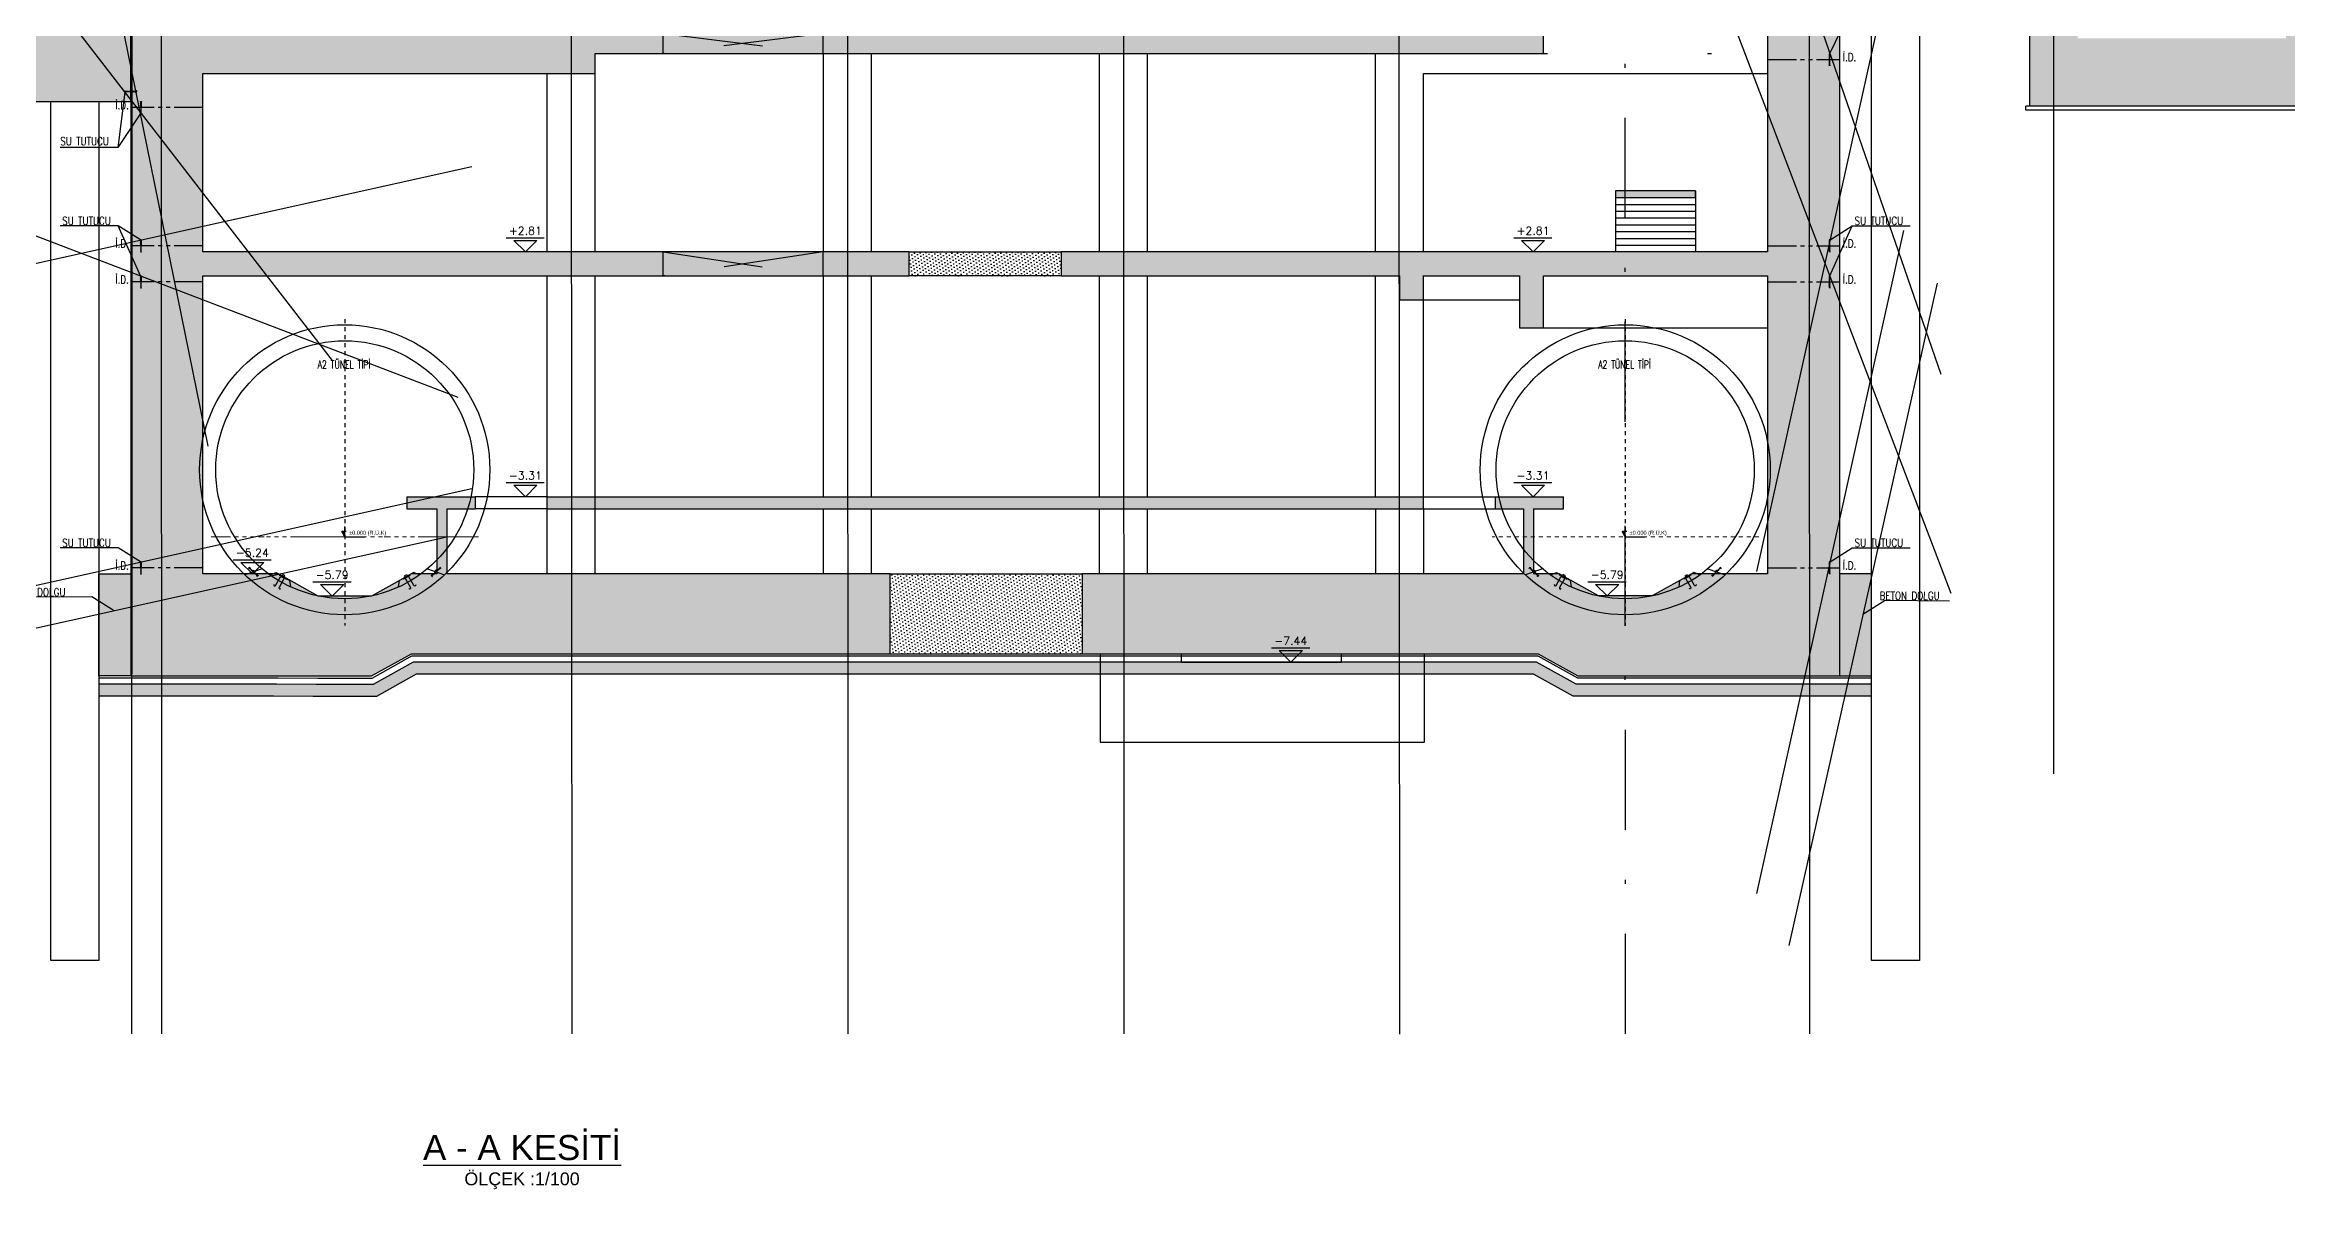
# Model space of a CAD drawing. Header units: millimetres. Extents: x 400382 to 401267, y 4543945 to 4544126.
# Drawn here: x 400616.8 to 400672.8, y 4543945 to 4543973.6 of the extents above; entities that cross this region are included whole.
import ezdxf
from ezdxf.enums import TextEntityAlignment as Align

# ---------------------------------------------------------------- set-up
doc = ezdxf.new("R2010")
doc.units = ezdxf.units.MM
for name, pattern in [('ACAD_ISO05W100', [33, 24, -3, 0, -3, 0, -3]), ('AKS', [3, 2.5, -0.25, 0, -0.25]), ('CIZGI', [0.4, 0.25, -0.15]), ('CONTINU', [0]), ('DASHDOT', [1, 0.5, -0.25, 0, -0.25]), ('DASHDOT2', [0.5, 0.25, -0.125, 0, -0.125]), ('Dot', [4, 0, -4]), ('HIDDEN2', [4.7625, 3.175, -1.5875])]:
    doc.linetypes.add(name, pattern=pattern)
for name, color, linetype in [('aks prota', 2, 'AKS'), ('AXIS', 8, 'DASHDOT2'), ('görünüş prota', 4, 'Continuous'), ('iderzi_PROTA', 3, 'Continuous'), ('inşaat derzi prota', 11, 'Continuous'), ('KALIP', 1, 'Continuous'), ('kesik prota', 2, 'CIZGI'), ('kesit prota', 1, 'Continuous'), ('kesit tarama prota', 252, 'Continuous'), ('KOT', 7, 'Continuous'), ('kot prota', 4, 'Continuous'), ('LINE V2', 7, 'Continuous'), ('not prota', 2, 'Continuous'), ('not yazısı prota', 6, 'Continuous'), ('not çizgisi prota', 4, 'Continuous'), ('OLCU', 5, 'Continuous'), ('PRT-AL-TUNEL_EKSENI', 14, 'DASHDOT2'), ('PRT-CST-rc_level', 6, 'Continuous'), ('PRT-CST-rc_levermark', 4, 'Continuous'), ('st_s_su tutucu', 2, 'Continuous'), ('st_s_ölçü', 4, 'Continuous'), ('t35 prota', 3, 'Continuous'), ('tplan prota', 7, 'Continuous'), ('WATER STOP_B', 5, 'Continuous')]:
    doc.layers.add(name, color=color, linetype=linetype)
doc.layers.add('PRT-Geo-Axis', color=12, linetype='DASHDOT', lineweight=18)
doc.layers.add('PRT-KD-kazik', color=172, linetype='Continuous', lineweight=25)
doc.styles.add('Arial', font='Arial.ttf')
doc.styles.add('OLCU', font='romanstw.shx')
doc.styles.add('SIMPLXTW', font='simplxtw.shx', dxfattribs={"width": 0.6, "height": 125})
doc.styles.add('TEXT250', font='romanstw.shx', dxfattribs={"width": 0.8, "height": 25})
doc.styles.add('TSIMPLEX', font='romanstw.shx')
doc.styles.add('TUNNELCONSULT', font='Arial.ttf')
doc.dimstyles.new('1-50', dxfattribs={"dimtxt": 10, "dimasz": 4, "dimexe": 4, "dimexo": 8, "dimgap": 4, "dimtad": 1, "dimdec": 1, "dimrnd": 0.05, "dimzin": 9, "dimdsep": 46, "dimtxsty": 'OLCU', "dimblk1": 'OBLIQUE', "dimblk2": 'OBLIQUE', "dimsah": 1, "dimcen": 2, "dimdle": 4, "dimclrd": 4, "dimclre": 4, "dimclrt": 3, "dimadec": 1, "dimazin": 0, "dimtfac": 1, "dimtdec": 1, "dimtix": 1, "dimtmove": 2, "dimatfit": 3, "dimldrblk": 'OBLIQUE', "dimfxl": 1, "dimtvp": 1, "dimtolj": 1, "dimtzin": 1, "dimarcsym": 0})

# ---------------------------------------------------------------- blocks, each defined once
blk = doc.blocks.new('KOTK5')
at = {"layer": 'PRT-CST-rc_levermark'}
blk.add_line((217, 160), (-213, 160), dxfattribs=at)
blk.add_lwpolyline([(130, 130), (-130, 130), (0, 0)], close=True, dxfattribs=at)
at = {"layer": 'PRT-CST-rc_level', "style": 'OLCU'}
blk.add_attdef('000.00', text='', height=90, dxfattribs=at).set_placement((0, 193), align=Align.CENTER)
blk = doc.blocks.new('_Oblique')
at = {"layer": 'st_s_ölçü', "lineweight": -2}
blk.add_line((-0.5, -0.5), (0.5, 0.5), dxfattribs=at)
blk = doc.blocks.new('D')
at = {"layer": 'st_s_su tutucu', "linetype": 'CONTINU', "ltscale": 0.2}
for p, q in [((-39988, 52508), (-39993, 52508)), ((-39993, 52508), (-39993, 52507)), ((-39993, 52507), (-39991, 52506)), ((-39993, 52449), (-39991, 52450)), ((-39993, 52448), (-39993, 52449)), ((-39988, 52448), (-39993, 52448)), ((-39991, 52499), (-39992, 52499)), ((-39992, 52499), (-39992, 52498)), ((-39992, 52498), (-39991, 52498)), ((-39991, 52489), (-39992, 52489)), ((-39992, 52489), (-39992, 52488)), ((-39992, 52488), (-39991, 52488)), ((-39991, 52479), (-39992, 52479)), ((-39992, 52479), (-39992, 52478)), ((-39992, 52478), (-39991, 52478)), ((-39992, 52468), (-39992, 52469)), ((-39992, 52469), (-39991, 52469)), ((-39991, 52468), (-39992, 52468)), ((-39992, 52458), (-39992, 52459)), ((-39992, 52459), (-39991, 52459)), ((-39991, 52458), (-39992, 52458)), ((-39991, 52506), (-39991, 52499)), ((-39991, 52498), (-39991, 52489)), ((-39991, 52488), (-39991, 52479)), ((-39991, 52469), (-39991, 52478)), ((-39991, 52459), (-39991, 52468)), ((-39991, 52450), (-39991, 52458)), ((-39990, 52506), (-39988, 52507)), ((-39990, 52499), (-39990, 52506)), ((-39989, 52499), (-39990, 52499)), ((-39990, 52489), (-39990, 52498)), ((-39990, 52498), (-39989, 52498)), ((-39989, 52489), (-39990, 52489)), ((-39990, 52479), (-39990, 52488)), ((-39990, 52488), (-39989, 52488)), ((-39989, 52479), (-39990, 52479)), ((-39990, 52478), (-39989, 52478)), ((-39990, 52478), (-39990, 52469)), ((-39990, 52469), (-39989, 52469)), ((-39989, 52468), (-39990, 52468)), ((-39990, 52468), (-39990, 52459)), ((-39990, 52459), (-39989, 52459)), ((-39989, 52458), (-39990, 52458)), ((-39990, 52458), (-39990, 52450)), ((-39990, 52450), (-39988, 52449)), ((-39989, 52498), (-39989, 52499)), ((-39989, 52488), (-39989, 52489)), ((-39989, 52478), (-39989, 52479)), ((-39989, 52469), (-39989, 52468)), ((-39989, 52459), (-39989, 52458)), ((-39988, 52507), (-39988, 52508)), ((-39988, 52449), (-39988, 52448))]:
    blk.add_line(p, q, dxfattribs=at)
blk = doc.blocks.new('KESITKOT')
at = {"layer": 'KOT', "linetype": 'Continuous'}
h = blk.add_hatch(dxfattribs=at)
h.set_pattern_fill('ANSI31', color=5, scale=200, angle=45, style=0)
h.set_pattern_definition([(90, (63253.653, -35392.017), (25, 5e-15), [])])
h.paths.add_polyline_path([(-150, 260), (0, 260), (0, 0)])
at = {"layer": 'KOT', "color": 4, "linetype": 'Continuous'}
for p, q in [((75, 260), (-150, 260)), ((0, 0), (-150, 260)), ((0, 0), (0, 520)), ((0, 0), (1000, 0))]:
    blk.add_line(p, q, dxfattribs=at)
at = {"layer": 'KOT', "color": 7, "linetype": 'Continuous', "style": 'SIMPLXTW', "width": 0.7}
blk.add_attdef('%%P0.000', (216, 100), '', height=200, dxfattribs=at)
blk = doc.blocks.new('A$C05c5180b')
at = {"layer": 'AXIS', "color": 8, "linetype": 'DASHDOT', "ltscale": 3}
blk.add_line((909, 7722), (909, 60), dxfattribs=at)
at = {"layer": 'KALIP'}
for p, q in [((-1158, 1480), (-1585, 1325)), ((-955, 1324), (-806, 1383)), ((-806, 1383), (-459, 1183)), ((-435, 1024), (-459, 1183)), ((2254, 1024), (2278, 1183)), ((2624, 1383), (2278, 1183)), ((2774, 1324), (2624, 1383)), ((2977, 1480), (3404, 1325))]:
    blk.add_line(p, q, dxfattribs=at)
at = {"layer": 'KALIP', "elevation": 0}
for points in [[(-638, 1333), (-658, 1298), (-606, 1268), (-586, 1303)], [(2457, 1333), (2477, 1298), (2425, 1268), (2405, 1303)]]:
    blk.add_lwpolyline(points, close=True, dxfattribs=at)
at = {"layer": 'KALIP'}
for radius in [3625, 3225]:
    blk.add_circle((909, 3955), radius, dxfattribs=at)
at = {"layer": 'LINE V2', "color": 4, "elevation": 0}
for points in [[(-861, 1086, 1), (-818, 1061), (-696, 1274, -0.414214), (-668, 1281), (-616, 1251, -0.414214), (-609, 1224), (-731, 1011, 1), (-688, 986, -1)], [(2680, 1086, -1), (2637, 1061), (2514, 1274, 0.414214), (2487, 1281), (2435, 1251, 0.414214), (2428, 1224), (2550, 1011, -1), (2507, 986, 1)]]:
    blk.add_lwpolyline(points, format="xyb", dxfattribs=at)
for points in [[(-729, 1316), (-556, 1216), (-546, 1233), (-719, 1333)], [(2548, 1316), (2374, 1216), (2364, 1233), (2538, 1333)]]:
    blk.add_lwpolyline(points, close=True, dxfattribs=at)
at = {"layer": 'PRT-Geo-Axis', "linetype": 'DASHDOT', "ltscale": 3}
blk.add_line((4252, 2280), (-2415, 2280), dxfattribs=at)
at = {"layer": 'WATER STOP_B', "color": 3}
for points in [[(-1339, 1405, 0.57735), (-1339, 1408), (-1368, 1436, 0.57735), (-1371, 1435), (-1378, 1408, -0.57735), (-1381, 1407), (-1419, 1444), (-1424, 1439), (-1427, 1443), (-1422, 1447), (-1450, 1474), (-1454, 1469), (-1458, 1472), (-1453, 1477), (-1470, 1493), (-1488, 1490), (-1492, 1494), (-1467, 1520), (-1463, 1515), (-1466, 1498), (-1449, 1481), (-1444, 1486), (-1441, 1483), (-1445, 1478), (-1418, 1452), (-1414, 1457), (-1410, 1453), (-1415, 1448), (-1383, 1418, 0.57735), (-1380, 1419), (-1374, 1445, -0.57735), (-1370, 1446), (-1329, 1405, -0.57735), (-1330, 1402), (-1355, 1395, 0.57735), (-1356, 1392), (-1324, 1361), (-1320, 1366), (-1316, 1363), (-1321, 1358), (-1294, 1332), (-1289, 1337), (-1285, 1333), (-1290, 1328), (-1273, 1312), (-1255, 1316), (-1251, 1312), (-1276, 1286), (-1280, 1290), (-1277, 1308), (-1294, 1324), (-1299, 1319), (-1302, 1323), (-1298, 1327), (-1325, 1354), (-1330, 1349), (-1333, 1352), (-1328, 1357), (-1366, 1394, -0.57735), (-1366, 1397)], [(3158, 1405, -0.57735), (3157, 1408), (3186, 1436, -0.57735), (3190, 1435), (3196, 1408, 0.57735), (3200, 1407), (3238, 1444), (3242, 1439), (3246, 1443), (3241, 1447), (3268, 1474), (3273, 1469), (3277, 1472), (3272, 1477), (3289, 1493), (3307, 1490), (3311, 1494), (3286, 1520), (3282, 1515), (3285, 1498), (3268, 1481), (3263, 1486), (3260, 1483), (3264, 1478), (3237, 1452), (3232, 1457), (3229, 1453), (3234, 1448), (3202, 1418, -0.57735), (3199, 1419), (3193, 1445, 0.57735), (3189, 1446), (3148, 1405, 0.57735), (3148, 1402), (3174, 1395, -0.57735), (3174, 1392), (3143, 1361), (3138, 1366), (3135, 1363), (3140, 1358), (3112, 1332), (3108, 1337), (3104, 1333), (3109, 1328), (3092, 1312), (3074, 1316), (3070, 1312), (3095, 1286), (3099, 1290), (3096, 1308), (3113, 1324), (3118, 1319), (3121, 1323), (3117, 1327), (3144, 1354), (3148, 1349), (3152, 1352), (3147, 1357), (3185, 1394, 0.57735), (3184, 1397)]]:
    blk.add_lwpolyline(points, format="xyb", close=True, dxfattribs=at)
at = {"layer": 'OLCU'}
ref = blk.add_blockref('KESITKOT', (909, 2280), dxfattribs=dict(at, xscale=0.4999999999987873, yscale=0.4999999999987873, zscale=0.4999999999987873))
ref.add_attrib('%%P0.000', '%%P0.000 (R.Ü.K)', (1017, 2330), dxfattribs={"layer": 'KOT', "color": 1, "linetype": 'Continuous', "height": 100, "style": 'TUNNELCONSULT'})
at = {"layer": 'not prota', "style": 'TEXT250', "width": 0.7}
blk.add_text('A2 TÜNEL TİPİ', height=200, dxfattribs=at).set_placement((891, 6585), align=Align.MIDDLE_CENTER)
blk = doc.blocks.new('A-A Kesiti')
at = {"layer": 'kesit tarama prota'}
h = blk.add_hatch(color=256, dxfattribs=at)
h.dxf.hatch_style = 1
h.paths.add_polyline_path([(400653.516, 4543996.869), (400609.43, 4543996.869), (400609.43, 4543995.669), (400652.016, 4543995.669), (400652.016, 4543973.78), (400651.716, 4543973.78), (400651.716, 4543968.319), (400634.066, 4543968.319), (400634.066, 4543967.719), (400642.515, 4543967.719), (400642.515, 4543967.119), (400643.116, 4543967.119), (400643.116, 4543967.719), (400645.516, 4543967.719), (400645.516, 4543966.419), (400646.116, 4543966.419), (400646.116, 4543967.719), (400651.716, 4543967.719), (400651.716, 4543960.269), (400649.824, 4543960.269), (400648.835, 4543959.719), (400647.495, 4543959.719), (400646.506, 4543960.269), (400645.865, 4543960.269), (400645.865, 4543961.899), (400646.616, 4543961.899), (400646.616, 4543962.199), (400644.916, 4543962.199), (400644.916, 4543961.899), (400645.615, 4543961.899), (400645.615, 4543960.269), (400634.59, 4543960.269), (400634.59, 4543958.269), (400645.987, 4543958.269), (400646.976, 4543957.719), (400649.354, 4543957.719), (400650.343, 4543957.719), (400653.516, 4543957.719)])
h = blk.add_hatch(color=256, dxfattribs=at)
h.dxf.hatch_style = 1
h.paths.add_polyline_path([(400610.816, 4543973.779), (400574.553, 4543973.779), (400574.553, 4543974.479), (400572.953, 4543974.479), (400572.953, 4543974.079), (400573.353, 4543974.079), (400573.353, 4543972.079), (400610.816, 4543972.079)])
h = blk.add_hatch(color=256, dxfattribs=at)
h.dxf.hatch_style = 1
h.paths.add_polyline_path([(400646.116, 4543973.779), (400610.816, 4543973.779), (400610.816, 4543957.719), (400616.83, 4543957.719), (400617.825, 4543958.269), (400629.79, 4543958.269), (400629.79, 4543960.269), (400618.715, 4543960.269), (400618.715, 4543961.899), (400619.416, 4543961.899), (400619.416, 4543962.199), (400617.716, 4543962.199), (400617.716, 4543961.899), (400618.465, 4543961.899), (400618.465, 4543960.269), (400617.825, 4543960.269), (400616.83, 4543959.716), (400615.5, 4543959.716), (400614.506, 4543960.269), (400612.616, 4543960.269), (400612.616, 4543967.719), (400630.266, 4543967.719), (400630.266, 4543968.319), (400612.616, 4543968.319), (400612.616, 4543972.779), (400622.416, 4543972.779), (400622.416, 4543973.279), (400646.116, 4543973.279)])
h = blk.add_hatch(color=256, dxfattribs=at)
h.dxf.hatch_style = 1
h.paths.add_polyline_path([(400649.916, 4543969.849), (400647.916, 4543969.849), (400647.916, 4543969.679), (400649.916, 4543969.679)], flags=17)
h = blk.add_hatch(dxfattribs=at)
h.set_pattern_fill('DOTS', color=2, scale=0.05, angle=36)
h.set_pattern_definition([(36, (401064.47961, 4543652.329636), (-0.014547592, 0.087543451), [0, -0.079375])])
h.paths.add_polyline_path([(400630.266, 4543968.319), (400630.266, 4543967.719), (400634.066, 4543967.719), (400634.066, 4543968.319)])
h = blk.add_hatch(color=256, dxfattribs=at)
h.dxf.hatch_style = 1
h.paths.add_polyline_path([(400643.116, 4543962.199), (400621.216, 4543962.199), (400621.216, 4543961.899), (400643.116, 4543961.899)])
h = blk.add_hatch(color=256, dxfattribs=at)
h.dxf.hatch_style = 1
h.paths.add_polyline_path([(400610.816, 4543960.269), (400610.016, 4543960.269), (400610.016, 4543957.719), (400610.816, 4543957.719)])
h = blk.add_hatch(dxfattribs=at)
h.set_pattern_fill('DOTS', color=2, scale=0.05, angle=36)
h.set_pattern_definition([(36, (400671.21291, 4543652.329636), (-0.014547592, 0.087543451), [0, -0.079375])])
h.paths.add_polyline_path([(400634.59, 4543960.269), (400629.79, 4543960.269), (400629.79, 4543958.269), (400634.59, 4543958.269)])
h = blk.add_hatch(color=256, dxfattribs=at)
h.dxf.hatch_style = 1
h.paths.add_polyline_path([(400654.316, 4543960.269), (400653.518, 4543960.269), (400653.518, 4543957.719), (400654.316, 4543957.719)])
h = blk.add_hatch(dxfattribs=at)
h.set_pattern_fill('AR-CONC', color=253, scale=0.001)
h.set_pattern_definition([(50, (401064.4796, 4543652.32964), (0.18218467, -0.015939086), [0.01905, -0.20955]), (355, (401064.4796, 4543652.32964), (-0.03524342, 0.191056845), [0.01524, -0.167640584]), (100.451445, (401064.49479, 4543652.3283), (0.146941247, 0.17511775), [0.01619001, -0.178090245]), (46.1842, (401064.4796, 4543652.38044), (0.27107904, -0.04204233), [0.028575, -0.314325]), (96.63556, (401064.5022, 4543652.37693), (0.23740413, 0.24742612), [0.02428502, -0.26713561]), (351.18415, (401064.4796, 4543652.38044), (0.23740413, 0.24742612), [0.02285997, -0.25145973]), (21, (401064.505, 4543652.36774), (0.15161439, -0.1022652), [0.01905, -0.20955]), (326, (401064.505, 4543652.36774), (0.06180203, 0.184187966), [0.01524, -0.16764]), (71.451445, (401064.51764, 4543652.35921), (0.21341642, 0.08192277), [0.01619001, -0.17808994]), (37.5, (401064.47961, 4543652.329636), (0.003088603, 0.084555039), [0, -0.165608, 0, -0.17018, 0, -0.168275]), (7.5, (401064.47961, 4543652.32964), (0.066819663, 0.100180575), [0, -0.097028, 0, -0.161798, 0, -0.064135]), (327.5, (401064.422965, 4543652.329636), (0.135590595, -0.005728744), [0, -0.0635, 0, -0.19812, 0, -0.26289]), (317.5, (401064.39757, 4543652.32964), (0.148129181, 0.02542649), [0, -0.08255, 0, -0.131572, 0, -0.18669])])
h.paths.add_polyline_path([(400645.935, 4543958.069), (400617.877, 4543958.069), (400616.881, 4543957.516), (400615.448, 4543957.516), (400614.454, 4543957.519), (400610.016, 4543957.519), (400610.016, 4543957.219), (400614.376, 4543957.219), (400615.371, 4543957.216), (400616.959, 4543957.216), (400617.955, 4543957.769), (400645.857, 4543957.769), (400646.847, 4543957.219), (400649.483, 4543957.219), (400650.473, 4543957.219), (400654.316, 4543957.219), (400654.316, 4543957.519), (400650.395, 4543957.519), (400649.405, 4543957.519), (400646.924, 4543957.519)])
at = {"layer": 'aks prota', "ltscale": 10}
for p, q in [((400610.806, 4544003.224), (400610.831, 4543948.769)), ((400611.591, 4543948.769), (400611.566, 4544003.224)), ((400621.84, 4543948.769), (400621.816, 4544003.224)), ((400628.74, 4543948.769), (400628.716, 4544003.224)), ((400635.64, 4543948.769), (400635.616, 4544003.224)), ((400642.524, 4543948.764), (400642.499, 4544003.219)), ((400652.774, 4543948.769), (400652.749, 4544003.224))]:
    blk.add_line(p, q, dxfattribs=at)
at = {"layer": 'görünüş prota'}
for p, q in [((400621.216, 4543968.319), (400621.216, 4543972.779)), ((400622.416, 4543968.319), (400622.416, 4543972.779)), ((400628.116, 4543973.279), (400628.116, 4543968.319)), ((400629.316, 4543973.279), (400629.316, 4543968.319)), ((400635.016, 4543973.279), (400635.016, 4543968.319)), ((400636.216, 4543973.279), (400636.216, 4543968.319)), ((400641.916, 4543968.319), (400641.916, 4543973.279)), ((400621.216, 4543962.199), (400621.216, 4543967.719)), ((400622.416, 4543962.199), (400622.416, 4543967.719)), ((400628.116, 4543967.719), (400628.116, 4543962.199)), ((400629.316, 4543967.719), (400629.316, 4543962.199)), ((400635.016, 4543967.719), (400635.016, 4543962.199)), ((400636.216, 4543967.719), (400636.216, 4543962.199)), ((400641.916, 4543962.199), (400641.916, 4543967.719)), ((400643.116, 4543962.199), (400643.116, 4543967.119)), ((400622.416, 4543960.269), (400622.416, 4543962.199)), ((400621.216, 4543960.269), (400621.216, 4543961.899)), ((400628.116, 4543961.899), (400628.116, 4543960.269)), ((400629.316, 4543961.899), (400629.316, 4543960.269)), ((400635.016, 4543961.899), (400635.016, 4543960.269)), ((400636.216, 4543961.899), (400636.216, 4543960.269)), ((400641.916, 4543961.899), (400641.916, 4543960.269)), ((400643.116, 4543961.899), (400643.116, 4543960.269))]:
    blk.add_line(p, q, dxfattribs=at)
at = {"layer": 'görünüş prota', "color": 4}
for p, q in [((400647.916, 4543969.849), (400647.916, 4543968.319)), ((400649.916, 4543969.849), (400649.916, 4543968.319))]:
    blk.add_line(p, q, dxfattribs=at)
at = {"layer": 'görünüş prota'}
for points in [[(400643.116, 4543968.319), (400643.116, 4543972.779), (400651.716, 4543972.779)], [(400630.266, 4543968.319), (400634.066, 4543968.319)], [(400634.066, 4543967.719), (400630.266, 4543967.719)], [(400643.116, 4543967.119), (400645.516, 4543967.119)], [(400646.116, 4543966.419), (400651.716, 4543966.419)], [(400629.79, 4543960.269), (400634.59, 4543960.269)], [(400610.016, 4543957.669), (400614.493, 4543957.669), (400615.487, 4543957.666), (400616.843, 4543957.666), (400617.838, 4543958.219), (400645.974, 4543958.219), (400646.963, 4543957.669), (400649.367, 4543957.669), (400650.356, 4543957.669), (400654.316, 4543957.669)], [(400629.79, 4543958.269), (400634.59, 4543958.269)], [(400635.04, 4543958.267), (400635.04, 4543956.064), (400643.14, 4543956.067), (400643.14, 4543958.269)], [(400637.066, 4543958.269), (400637.066, 4543958.067), (400641.066, 4543958.067), (400641.066, 4543958.269)], [(400610.016, 4543957.519), (400614.454, 4543957.519), (400615.448, 4543957.516), (400616.881, 4543957.516), (400617.877, 4543958.069), (400645.935, 4543958.069), (400646.924, 4543957.519), (400649.405, 4543957.519), (400650.395, 4543957.519), (400654.316, 4543957.519)], [(400610.016, 4543957.219), (400614.376, 4543957.219), (400615.371, 4543957.216), (400616.959, 4543957.216), (400617.955, 4543957.769), (400645.857, 4543957.769), (400646.847, 4543957.219), (400649.483, 4543957.219), (400650.473, 4543957.219), (400654.316, 4543957.219), (400654.316, 4543957.669)]]:
    blk.add_lwpolyline(points, dxfattribs=at)
at = {"layer": 'görünüş prota', "color": 4, "linetype": 'Dot'}
blk.add_lwpolyline([(400646.116, 4543973.28), (400651.716, 4543973.28)], dxfattribs=at)
at = {"layer": 'görünüş prota', "color": 4}
for points in [[(400647.916, 4543969.509), (400649.916, 4543969.509)], [(400647.916, 4543969.339), (400649.916, 4543969.339)], [(400647.916, 4543969.169), (400649.916, 4543969.169)], [(400647.916, 4543968.999), (400649.916, 4543968.999)], [(400647.916, 4543968.829), (400649.916, 4543968.829)], [(400647.916, 4543968.659), (400649.916, 4543968.659)], [(400647.916, 4543968.489), (400649.916, 4543968.489)]]:
    blk.add_lwpolyline(points, dxfattribs=at)
at = {"layer": 'görünüş prota', "linetype": 'HIDDEN2'}
for points in [[(400621.216, 4543962.199), (400619.416, 4543962.199)], [(400643.116, 4543962.199), (400644.916, 4543962.199)], [(400621.216, 4543961.899), (400619.416, 4543961.899)], [(400643.116, 4543961.899), (400644.916, 4543961.899)]]:
    blk.add_lwpolyline(points, dxfattribs=at)
at = {"layer": 'iderzi_PROTA', "linetype": 'ACAD_ISO05W100', "ltscale": 2}
blk.add_line((400610.852, 4543957.769), (400610.852, 4544009.681), dxfattribs=at)
at = {"layer": 'inşaat derzi prota', "linetype": 'ACAD_ISO05W100', "ltscale": 0.03}
for points in [[(400651.716, 4543973.13), (400653.516, 4543973.13)], [(400612.616, 4543971.929), (400610.816, 4543971.929)], [(400612.616, 4543968.469), (400610.816, 4543968.469)], [(400651.716, 4543968.469), (400653.516, 4543968.469)], [(400612.616, 4543967.569), (400610.816, 4543967.569)], [(400651.716, 4543967.569), (400653.516, 4543967.569)], [(400612.616, 4543960.419), (400610.816, 4543960.419)], [(400651.716, 4543960.419), (400653.516, 4543960.419)]]:
    blk.add_lwpolyline(points, dxfattribs=at)
at = {"layer": 'kesik prota', "ltscale": 10}
for points in [[(400628.116, 4543973.779), (400624.116, 4543973.279), (400624.116, 4543973.779), (400628.116, 4543973.279), (400628.116, 4543973.779)], [(400628.116, 4543968.319), (400624.116, 4543967.719), (400624.116, 4543968.319), (400628.116, 4543967.719), (400628.116, 4543968.319)]]:
    blk.add_lwpolyline(points, dxfattribs=at)
at = {"layer": 'kesit prota', "color": 1}
for p, q in [((400653.516, 4543996.869), (400653.516, 4543957.719)), ((400617.716, 4543962.199), (400619.416, 4543962.199)), ((400617.716, 4543962.199), (400617.716, 4543961.899)), ((400619.416, 4543962.199), (400619.416, 4543961.899)), ((400621.216, 4543962.199), (400643.116, 4543962.199)), ((400621.216, 4543961.899), (400621.216, 4543962.199)), ((400643.116, 4543961.899), (400643.116, 4543962.199)), ((400644.916, 4543962.199), (400646.616, 4543962.199)), ((400644.916, 4543961.899), (400644.916, 4543962.199)), ((400646.616, 4543961.899), (400646.616, 4543962.199)), ((400617.716, 4543961.899), (400618.465, 4543961.899)), ((400618.465, 4543961.899), (400618.465, 4543960.269)), ((400618.715, 4543961.899), (400619.416, 4543961.899)), ((400618.715, 4543961.899), (400618.715, 4543960.269)), ((400621.216, 4543961.899), (400643.116, 4543961.899)), ((400644.916, 4543961.899), (400645.615, 4543961.899)), ((400645.615, 4543961.899), (400645.615, 4543960.269)), ((400645.865, 4543961.899), (400646.616, 4543961.899)), ((400645.865, 4543961.899), (400645.865, 4543960.269))]:
    blk.add_line(p, q, dxfattribs=at)
for points in [[(400609.43, 4543995.669), (400652.016, 4543995.669), (400652.016, 4543973.78), (400651.716, 4543973.78), (400651.716, 4543968.319), (400634.066, 4543968.319), (400634.066, 4543967.719), (400642.505, 4543967.719)], [(400574.553, 4543973.779), (400574.553, 4543974.479), (400572.953, 4543974.479), (400572.953, 4543974.079), (400573.353, 4543974.079), (400573.353, 4543972.079), (400610.816, 4543972.079), (400610.816, 4543973.779), (400574.553, 4543973.779)], [(400618.465, 4543960.269), (400617.825, 4543960.269), (400616.83, 4543959.716), (400615.5, 4543959.716), (400614.506, 4543960.269), (400612.616, 4543960.269), (400612.616, 4543967.719), (400630.266, 4543967.719), (400630.266, 4543968.319), (400612.616, 4543968.319), (400612.616, 4543972.779), (400622.416, 4543972.779), (400622.416, 4543973.279), (400646.116, 4543973.279), (400646.116, 4543973.779), (400610.816, 4543973.779), (400610.816, 4543957.719), (400616.83, 4543957.719), (400617.825, 4543958.269)], [(400642.515, 4543967.719), (400642.515, 4543967.119), (400643.116, 4543967.119), (400643.116, 4543967.719)], [(400643.105, 4543967.719), (400645.516, 4543967.719), (400645.516, 4543966.419), (400646.116, 4543966.419), (400646.116, 4543967.719), (400651.716, 4543967.719), (400651.716, 4543960.269), (400649.824, 4543960.269), (400648.835, 4543959.719), (400647.495, 4543959.719), (400646.506, 4543960.269), (400645.865, 4543960.269)], [(400610.816, 4543957.719), (400610.016, 4543957.719), (400610.016, 4543960.269), (400610.816, 4543960.269)], [(400617.825, 4543958.269), (400629.79, 4543958.269), (400629.79, 4543960.269), (400618.715, 4543960.269)], [(400645.615, 4543960.269), (400634.59, 4543960.269), (400634.59, 4543958.269), (400645.987, 4543958.269), (400646.976, 4543957.719), (400649.354, 4543957.719), (400650.343, 4543957.719), (400653.516, 4543957.719)], [(400653.516, 4543957.719), (400654.316, 4543957.719), (400654.316, 4543960.269), (400653.516, 4543960.269)]]:
    blk.add_lwpolyline(points, dxfattribs=at)
blk.add_lwpolyline([(400647.916, 4543969.849), (400647.916, 4543969.679), (400649.916, 4543969.679), (400649.916, 4543969.849)], close=True, dxfattribs=at)
at = {"layer": 'PRT-AL-TUNEL_EKSENI', "ltscale": 10}
blk.add_line((400648.166, 4543948.769), (400648.141, 4544003.224), dxfattribs=at)
at = {"layer": 'PRT-Geo-Axis', "linetype": 'DASHDOT', "ltscale": 3}
blk.add_line((400619.494, 4543961.199), (400612.826, 4543961.199), dxfattribs=at)
at = {"layer": 'PRT-KD-kazik', "color": 3}
blk.add_lwpolyline([(400654.316, 4543994.909), (400655.516, 4543994.909), (400655.516, 4543950.609), (400654.316, 4543950.609)], close=True, dxfattribs=at)
blk.add_lwpolyline([(400610.016, 4543972.079), (400610.016, 4543950.609), (400608.816, 4543950.609), (400608.816, 4543972.079)], dxfattribs=at)
at = {"layer": 'kesit prota', "xscale": 0.001, "yscale": 0.001, "zscale": 0.001}
for p in [(400615.251, 4543958.919), (400647.25, 4543958.919)]:
    blk.add_blockref('A$C05c5180b', p, dxfattribs=at)
at = {"layer": 'kot prota', "linetype": 'CONTINU', "ltscale": 0.1}
ref = blk.add_blockref('KOTK5', (400620.674, 4543968.319), dxfattribs=dict(at, xscale=-0.002222222222222221, yscale=0.002222222222222222, zscale=0.002222222222222222, rotation=359.9999999998683))
ref.add_attrib('000.00', '+2.81', dxfattribs={"layer": 'PRT-CST-rc_level', "height": 0.2, "style": 'OLCU'}).set_placement((400620.674, 4543968.749), align=Align.CENTER)
ref = blk.add_blockref('KOTK5', (400645.855, 4543968.319), dxfattribs=dict(at, xscale=-0.002222222222222221, yscale=0.002222222222222222, zscale=0.002222222222222222, rotation=359.9999999998683))
ref.add_attrib('000.00', '+2.81', dxfattribs={"layer": 'PRT-CST-rc_level', "height": 0.2, "style": 'OLCU'}).set_placement((400645.855, 4543968.749), align=Align.CENTER)
ref = blk.add_blockref('KOTK5', (400620.674, 4543962.199), dxfattribs=dict(at, xscale=-0.002222222222222221, yscale=0.002222222222222222, zscale=0.002222222222222222, rotation=359.9999999998683))
ref.add_attrib('000.00', '-3.31', dxfattribs={"layer": 'PRT-CST-rc_level', "height": 0.2, "style": 'OLCU'}).set_placement((400620.674, 4543962.629), align=Align.CENTER)
ref = blk.add_blockref('KOTK5', (400645.855, 4543962.199), dxfattribs=dict(at, xscale=-0.002222222222222221, yscale=0.002222222222222222, zscale=0.002222222222222222, rotation=359.9999999998683))
ref.add_attrib('000.00', '-3.31', dxfattribs={"layer": 'PRT-CST-rc_level', "height": 0.2, "style": 'OLCU'}).set_placement((400645.855, 4543962.629), align=Align.CENTER)
ref = blk.add_blockref('KOTK5', (400613.852, 4543960.269), dxfattribs=dict(at, xscale=-0.002222222222222221, yscale=0.002222222222222222, zscale=0.002222222222222222, rotation=359.9999999998683))
ref.add_attrib('000.00', '-5.24', dxfattribs={"layer": 'PRT-CST-rc_level', "height": 0.2, "style": 'OLCU'}).set_placement((400613.852, 4543960.699), align=Align.CENTER)
ref = blk.add_blockref('KOTK5', (400615.845, 4543959.716), dxfattribs=dict(at, xscale=-0.002222222222222221, yscale=0.002222222222222222, zscale=0.002222222222222222, rotation=359.9999999998683))
ref.add_attrib('000.00', '-5.79', dxfattribs={"layer": 'PRT-CST-rc_level', "height": 0.2, "style": 'OLCU'}).set_placement((400615.845, 4543960.146), align=Align.CENTER)
ref = blk.add_blockref('KOTK5', (400647.709, 4543959.719), dxfattribs=dict(at, xscale=-0.002222222222222221, yscale=0.002222222222222222, zscale=0.002222222222222222, rotation=359.9999999998683))
ref.add_attrib('000.00', '-5.79', dxfattribs={"layer": 'PRT-CST-rc_level', "height": 0.2, "style": 'OLCU'}).set_placement((400647.709, 4543960.149), align=Align.CENTER)
ref = blk.add_blockref('KOTK5', (400639.802, 4543958.067), dxfattribs=dict(at, xscale=-0.002222222222222221, yscale=0.002222222222222222, zscale=0.002222222222222222, rotation=359.9999999998683))
ref.add_attrib('000.00', '-7.44', dxfattribs={"layer": 'PRT-CST-rc_level', "height": 0.2, "style": 'OLCU'}).set_placement((400639.802, 4543958.496), align=Align.CENTER)
at = {"layer": 'st_s_ölçü', "yscale": 0.004999999999999999}
for p, xscale, zscale, rotation in [((400853.217, 4544235.521), -0.004999999999999998, 0.004999999999999998, 180), ((400348.425, 4543772.378), 0.004999999999999999, 0.004999999999999999, 269.9999999999667), ((400411.115, 4544234.32), 0.004999999999999999, 0.004999999999999999, 179.9999999999666), ((400411.115, 4544230.86), 0.004999999999999999, 0.004999999999999999, 179.9999999999666), ((400853.217, 4544230.86), -0.004999999999999998, 0.004999999999999998, 180), ((400411.115, 4544229.96), 0.004999999999999999, 0.004999999999999999, 179.9999999999666), ((400853.217, 4544229.96), -0.004999999999999998, 0.004999999999999998, 180), ((400411.115, 4544222.81), 0.004999999999999999, 0.004999999999999999, 179.9999999999666), ((400853.217, 4544222.81), -0.004999999999999998, 0.004999999999999998, 180)]:
    blk.add_blockref('D', p, dxfattribs=dict(at, xscale=xscale, zscale=zscale, rotation=rotation))
at = {"layer": 'not yazısı prota', "ltscale": 0.05, "style": 'TSIMPLEX', "width": 0.8}
for s, p in [('İ.D.', (400653.598, 4543973.091)), ('İ.D.', (400610.429, 4543971.891)), ('SU TUTUCU', (400609.052, 4543970.987)), ('SU TUTUCU', (400609.1, 4543968.997)), ('SU TUTUCU', (400653.891, 4543968.997)), ('İ.D.', (400610.429, 4543968.431)), ('İ.D.', (400653.598, 4543968.431)), ('İ.D.', (400610.429, 4543967.531)), ('İ.D.', (400653.598, 4543967.531)), ('SU TUTUCU', (400609.1, 4543960.947)), ('SU TUTUCU', (400653.891, 4543960.947)), ('İ.D.', (400610.429, 4543960.381)), ('İ.D.', (400653.598, 4543960.381)), ('BETON DOLGU', (400607.679, 4543959.714))]:
    blk.add_text(s, height=0.2, dxfattribs=at).set_placement(p)
blk.add_text('BETON DOLGU', height=0.2, rotation=359.8595, dxfattribs=at).set_placement((400654.516, 4543959.626))
at = {"layer": 't35 prota', "style": 'Arial'}
blk.add_text('ÖLÇEK :1/100', height=0.32, dxfattribs=at).set_placement((400620.591, 4543945.132), align=Align.MIDDLE)
at = {"layer": 'tplan prota', "style": 'Arial'}
blk.add_text('%%UA - A KESİTİ', height=0.625, dxfattribs=at).set_placement((400620.591, 4543946.007), align=Align.MIDDLE)
at = {"layer": 'not çizgisi prota'}
for points in [[(400653.271, 4543973.28), (400653.83, 4543974.43), (400655.268, 4543974.43)], [(400610.668, 4543972.317), (400610.49, 4543970.928), (400609.052, 4543970.928)], [(400611.054, 4543971.78), (400610.49, 4543970.928), (400609.052, 4543970.928)], [(400611.06, 4543967.72), (400610.502, 4543968.969), (400609.051, 4543968.969)], [(400611.053, 4543968.618), (400610.502, 4543968.969), (400609.051, 4543968.969)], [(400653.271, 4543967.72), (400653.83, 4543968.969), (400655.28, 4543968.969)], [(400653.279, 4543968.618), (400653.83, 4543968.969), (400655.28, 4543968.969)], [(400611.053, 4543960.568), (400610.502, 4543960.919), (400609.051, 4543960.919)], [(400653.279, 4543960.568), (400653.83, 4543960.919), (400655.28, 4543960.919)], [(400610.395, 4543959.348), (400609.844, 4543959.699), (400607.63, 4543959.686)], [(400654.1, 4543959.261), (400654.652, 4543959.611), (400656.264, 4543959.598)]]:
    blk.add_leader(points, dimstyle='1-50', override={"dimasz": 12, "dimgap": 4, "dimtad": 0}, dxfattribs=at)

msp = doc.modelspace()

# ---------------------------------------------------------------- hatches: boundary and pattern name
at = {"layer": 'kesit tarama prota'}
h = msp.add_hatch(color=256, dxfattribs=at)
h.dxf.hatch_style = 1
h.paths.add_polyline_path([(400752.805, 4543960.269), (400728.539, 4543960.269), (400728.539, 4543961.899), (400774.304, 4543961.899), (400774.304, 4543960.269), (400754.145, 4543960.269), (400754.145, 4543957.719), (400787.745, 4543957.719), (400787.745, 4543960.269), (400787.745, 4543973.779), (400787.72, 4543973.779), (400787.72, 4543976.079), (400788.22, 4543976.079), (400788.22, 4543976.279), (400790.599, 4543976.279), (400790.599, 4543973.779), (400787.745, 4543973.779), (400787.745, 4543972.079), (400807.774, 4543972.079), (400808.983, 4543968.329), (400817.081, 4543968.329), (400817.081, 4543996.869), (400808.979, 4543996.869), (400808.979, 4543999.529), (400806.381, 4543999.529), (400806.381, 4543996.869), (400802.081, 4543996.869), (400802.081, 4544000.039), (400801.781, 4544000.039), (400801.781, 4543995.669), (400806.181, 4543995.669), (400806.181, 4543989.569), (400806.181, 4543989.069), (400806.181, 4543983.109), (400806.181, 4543982.609), (400806.181, 4543973.779), (400790.899, 4543973.779), (400790.899, 4543976.079), (400804.381, 4543976.079), (400804.381, 4543976.479), (400788.02, 4543976.479), (400788.02, 4543976.279), (400787.72, 4543976.279), (400787.72, 4543976.669), (400787.42, 4543976.669), (400787.42, 4543976.839), (400787.12, 4543976.839), (400787.12, 4543977.009), (400786.82, 4543977.009), (400786.82, 4543977.179), (400786.52, 4543977.179), (400786.52, 4543977.349), (400786.22, 4543977.349), (400786.22, 4543977.519), (400785.92, 4543977.519), (400785.92, 4543977.689), (400785.62, 4543977.689), (400785.62, 4543977.859), (400785.32, 4543977.859), (400785.32, 4543978.029), (400785.02, 4543978.029), (400785.02, 4543978.199), (400784.72, 4543978.199), (400784.72, 4543978.369), (400784.42, 4543978.369), (400784.42, 4543978.539), (400784.12, 4543978.539), (400784.12, 4543978.709), (400782.92, 4543978.709), (400782.92, 4543978.879), (400782.62, 4543978.879), (400782.62, 4543979.049), (400782.32, 4543979.049), (400782.32, 4543979.219), (400782.02, 4543979.219), (400782.02, 4543979.389), (400781.72, 4543979.389), (400781.72, 4543979.559), (400781.42, 4543979.559), (400781.42, 4543979.729), (400781.12, 4543979.729), (400781.12, 4543979.899), (400780.82, 4543979.899), (400780.82, 4543980.069), (400780.52, 4543980.069), (400780.52, 4543980.239), (400780.22, 4543980.239), (400780.22, 4543980.409), (400779.92, 4543980.409), (400779.92, 4543980.579), (400779.62, 4543980.579), (400779.62, 4543980.749), (400779.32, 4543980.749), (400779.32, 4543980.919), (400778.12, 4543980.919), (400778.12, 4543981.089), (400777.82, 4543981.089), (400777.82, 4543981.259), (400777.52, 4543981.259), (400777.52, 4543981.429), (400777.22, 4543981.429), (400777.22, 4543981.599), (400776.92, 4543981.599), (400776.92, 4543981.769), (400776.62, 4543981.769), (400776.62, 4543981.939), (400776.32, 4543981.939), (400776.32, 4543982.109), (400776.02, 4543982.109), (400776.02, 4543982.279), (400775.72, 4543982.279), (400775.72, 4543982.449), (400775.42, 4543982.449), (400775.42, 4543982.619), (400775.12, 4543982.619), (400775.12, 4543982.789), (400774.82, 4543982.789), (400774.82, 4543982.959), (400774.52, 4543982.959), (400774.52, 4543983.109), (400759.295, 4543983.109), (400759.295, 4543989.019), (400758.995, 4543989.019), (400758.995, 4543983.109), (400752.995, 4543983.109), (400752.995, 4543989.019), (400752.695, 4543989.019), (400752.695, 4543983.109), (400752.695, 4543983.009), (400752.445, 4543983.009), (400752.445, 4543983.109), (400737.186, 4543983.109), (400737.186, 4543982.609), (400771.969, 4543982.609), (400771.969, 4543981.109), (400776.291, 4543981.109), (400784.311, 4543976.479), (400739.486, 4543976.479), (400739.486, 4543976.079), (400784.799, 4543976.079), (400784.799, 4543973.779), (400764.016, 4543973.779), (400764.016, 4543976.029), (400763.716, 4543976.029), (400763.716, 4543973.779), (400746.716, 4543973.779), (400746.716, 4543976.029), (400746.416, 4543976.029), (400746.416, 4543973.779), (400739.586, 4543973.779), (400739.586, 4543972.779), (400784.683, 4543972.779), (400784.683, 4543968.319), (400739.586, 4543968.319), (400739.586, 4543966.819), (400737.486, 4543966.819), (400737.486, 4543968.319), (400720.174, 4543968.319), (400720.174, 4543968.119), (400719.874, 4543968.119), (400719.874, 4543968.509), (400719.584, 4543968.509), (400719.584, 4543968.679), (400719.294, 4543968.679), (400719.294, 4543968.849), (400719.004, 4543968.849), (400719.004, 4543969.019), (400718.714, 4543969.019), (400718.714, 4543969.189), (400718.424, 4543969.189), (400718.424, 4543969.359), (400718.134, 4543969.359), (400718.134, 4543969.529), (400717.844, 4543969.529), (400717.844, 4543969.699), (400717.554, 4543969.699), (400717.554, 4543969.869), (400717.264, 4543969.869), (400717.264, 4543970.039), (400716.974, 4543970.039), (400716.974, 4543970.209), (400716.684, 4543970.209), (400716.684, 4543970.379), (400716.394, 4543970.379), (400716.394, 4543970.549), (400716.104, 4543970.549), (400716.104, 4543970.719), (400715.814, 4543970.719), (400715.814, 4543970.889), (400715.524, 4543970.889), (400715.524, 4543971.059), (400714.034, 4543971.059), (400714.034, 4543971.229), (400713.744, 4543971.229), (400713.744, 4543971.399), (400713.454, 4543971.399), (400713.454, 4543971.569), (400713.164, 4543971.569), (400713.164, 4543971.739), (400712.874, 4543971.739), (400712.874, 4543971.909), (400712.584, 4543971.909), (400712.584, 4543972.079), (400712.294, 4543972.079), (400712.294, 4543972.249), (400712.004, 4543972.249), (400712.004, 4543972.419), (400711.714, 4543972.419), (400711.714, 4543972.589), (400711.424, 4543972.589), (400711.424, 4543972.759), (400711.134, 4543972.759), (400711.134, 4543972.929), (400710.844, 4543972.929), (400710.844, 4543973.099), (400710.554, 4543973.099), (400710.554, 4543973.269), (400710.264, 4543973.269), (400710.264, 4543973.439), (400709.974, 4543973.439), (400709.974, 4543973.609), (400709.684, 4543973.609), (400709.684, 4543973.779), (400708.194, 4543973.779), (400708.194, 4543973.949), (400707.904, 4543973.949), (400707.904, 4543974.119), (400707.614, 4543974.119), (400707.614, 4543974.289), (400707.324, 4543974.289), (400707.324, 4543974.459), (400707.034, 4543974.459), (400707.034, 4543974.629), (400706.744, 4543974.629), (400706.744, 4543974.799), (400706.454, 4543974.799), (400706.454, 4543974.969), (400706.164, 4543974.969), (400706.164, 4543975.139), (400705.874, 4543975.139), (400705.874, 4543975.309), (400705.584, 4543975.309), (400705.584, 4543975.479), (400705.294, 4543975.479), (400705.294, 4543975.649), (400705.004, 4543975.649), (400705.004, 4543975.819), (400704.714, 4543975.819), (400704.714, 4543975.989), (400704.424, 4543975.989), (400704.424, 4543976.159), (400704.134, 4543976.159), (400704.134, 4543976.329), (400703.844, 4543976.329), (400703.844, 4543976.479), (400677.281, 4543976.479), (400677.281, 4543982.609), (400684.831, 4543982.609), (400684.831, 4543983.109), (400677.281, 4543983.109), (400677.281, 4543989.069), (400713.741, 4543989.069), (400713.741, 4543989.569), (400677.281, 4543989.569), (400677.281, 4543995.669), (400695.588, 4543995.669), (400695.588, 4543998.249), (400695.288, 4543998.249), (400695.288, 4543996.869), (400677.081, 4543996.869), (400677.081, 4543997.399), (400674.481, 4543997.399), (400674.481, 4543996.869), (400666.381, 4543996.869), (400666.381, 4543972.079), (400678.171, 4543972.079), (400679.381, 4543968.329), (400686.131, 4543968.329), (400687.34, 4543972.079), (400703.132, 4543972.079), (400705.812, 4543966.719), (400715.1, 4543966.719), (400715.1, 4543968.319), (400714.034, 4543968.319), (400714.034, 4543970.859), (400715.18, 4543970.859), (400719.574, 4543968.283), (400719.574, 4543967.289), (400718.157, 4543967.289), (400718.157, 4543967.919), (400717.002, 4543967.919), (400717.002, 4543968.319), (400715.1, 4543968.319), (400715.1, 4543966.719), (400715.1, 4543960.269), (400715.1, 4543957.719), (400752.805, 4543957.719)])
h.paths.add_polyline_path([(400726.839, 4543962.199), (400726.839, 4543961.899), (400728.114, 4543961.899), (400728.114, 4543960.269), (400727.025, 4543960.269), (400725.342, 4543959.719), (400723.062, 4543959.719), (400721.379, 4543960.269), (400718.162, 4543960.269), (400718.162, 4543966.419), (400723.605, 4543966.419), (400723.605, 4543967.719), (400736.886, 4543967.719), (400736.886, 4543966.219), (400740.186, 4543966.219), (400740.186, 4543967.719), (400784.683, 4543967.719), (400784.683, 4543960.269), (400781.466, 4543960.269), (400779.783, 4543959.719), (400777.503, 4543959.719), (400775.82, 4543960.269), (400774.731, 4543960.269), (400774.731, 4543961.899), (400776.006, 4543961.899), (400776.006, 4543962.199)], flags=16)
h.paths.add_polyline_path([(400723.005, 4543966.819), (400719.874, 4543966.819), (400719.874, 4543967.919), (400720.374, 4543967.919), (400720.374, 4543968.119), (400723.005, 4543968.119)], flags=16)
h.paths.add_polyline_path([(400713.734, 4543968.319), (400707.512, 4543968.319), (400707.512, 4543973.179), (400707.512, 4543973.779), (400702.325, 4543973.779), (400702.325, 4543976.279), (400703.534, 4543976.279), (400707.512, 4543973.947), (400707.512, 4543973.779), (400707.512, 4543973.179), (400708.73, 4543973.179), (400713.734, 4543970.291)], flags=16)
h.paths.add_polyline_path([(400702.025, 4543973.779), (400684.731, 4543973.779), (400684.431, 4543973.779), (400684.431, 4543970.029), (400681.081, 4543970.029), (400681.081, 4543973.779), (400680.781, 4543973.779), (400677.281, 4543973.779), (400677.281, 4543976.079), (400702.025, 4543976.079)], flags=16)
h.paths.add_polyline_path([(400772.569, 4543981.609), (400772.569, 4543982.909), (400774.202, 4543982.909), (400776.425, 4543981.65), (400776.425, 4543981.609)], flags=16)
h.paths.add_polyline_path([(400778.12, 4543980.631), (400778.12, 4543980.719), (400778.967, 4543980.719), (400782.62, 4543978.65), (400782.62, 4543978.033)], flags=16)
h.paths.add_polyline_path([(400782.92, 4543977.86), (400782.92, 4543978.509), (400783.767, 4543978.509), (400787.42, 4543976.44), (400787.42, 4543973.779), (400785.299, 4543973.779), (400785.299, 4543976.486)], flags=16)
h.paths.add_polyline_path([(400676.681, 4543973.779), (400673.281, 4543973.779), (400673.281, 4543995.669), (400674.781, 4543995.669), (400674.781, 4543997.099), (400676.681, 4543997.099)], flags=16)
h.paths.add_polyline_path([(400672.781, 4543973.779), (400667.581, 4543973.779), (400667.581, 4543976.079), (400672.781, 4543976.079)], flags=16)
h.paths.add_polyline_path([(400672.781, 4543976.479), (400667.581, 4543976.479), (400667.581, 4543982.609), (400672.781, 4543982.609)], flags=16)
h.paths.add_polyline_path([(400672.781, 4543983.109), (400667.581, 4543983.109), (400667.581, 4543989.069), (400672.781, 4543989.069)], flags=16)
h.paths.add_polyline_path([(400672.781, 4543989.569), (400667.581, 4543989.569), (400667.581, 4543995.669), (400672.781, 4543995.669)], flags=16)
h.paths.add_polyline_path([(400806.783, 4543973.779), (400806.783, 4543999.329), (400808.679, 4543999.329), (400808.679, 4543995.669), (400810.183, 4543995.669), (400810.183, 4543973.779)], flags=16)
h.paths.add_polyline_path([(400810.683, 4543970.029), (400810.683, 4543976.079), (400815.881, 4543976.079), (400815.881, 4543973.779), (400815.881, 4543970.029)], flags=16)
h.paths.add_polyline_path([(400810.683, 4543976.479), (400810.683, 4543982.609), (400815.881, 4543982.609), (400815.881, 4543976.479)], flags=16)
h.paths.add_polyline_path([(400810.683, 4543983.109), (400810.683, 4543989.069), (400815.881, 4543989.069), (400815.881, 4543983.109)], flags=16)
h.paths.add_polyline_path([(400810.683, 4543989.569), (400810.683, 4543995.669), (400815.881, 4543995.669), (400815.881, 4543989.569)], flags=16)

# ---------------------------------------------------------------- linework, layer by layer
at = {"layer": 'aks prota', "ltscale": 10}
msp.add_line((400666.981, 4543955.395), (400666.981, 4544003.223), dxfattribs=at)
at = {"layer": 'görünüş prota'}
for points in [[(400666.381, 4543972.079), (400666.281, 4543972.079)], [(400711.719, 4543966.619), (400705.751, 4543966.619), (400703.071, 4543971.979), (400687.402, 4543971.979), (400686.193, 4543968.229), (400679.319, 4543968.229), (400678.109, 4543971.979), (400666.281, 4543971.979), (400666.281, 4543972.079)]]:
    msp.add_lwpolyline(points, dxfattribs=at)
at = {"layer": 'kesit prota'}
msp.add_lwpolyline([(400678.171, 4543972.079), (400666.381, 4543972.079), (400666.381, 4543996.869), (400674.481, 4543996.869)], dxfattribs=at)

# ---------------------------------------------------------------- block references
msp.add_blockref('A-A Kesiti', (8.112, 0.119))

doc.saveas('drawing.dxf')
